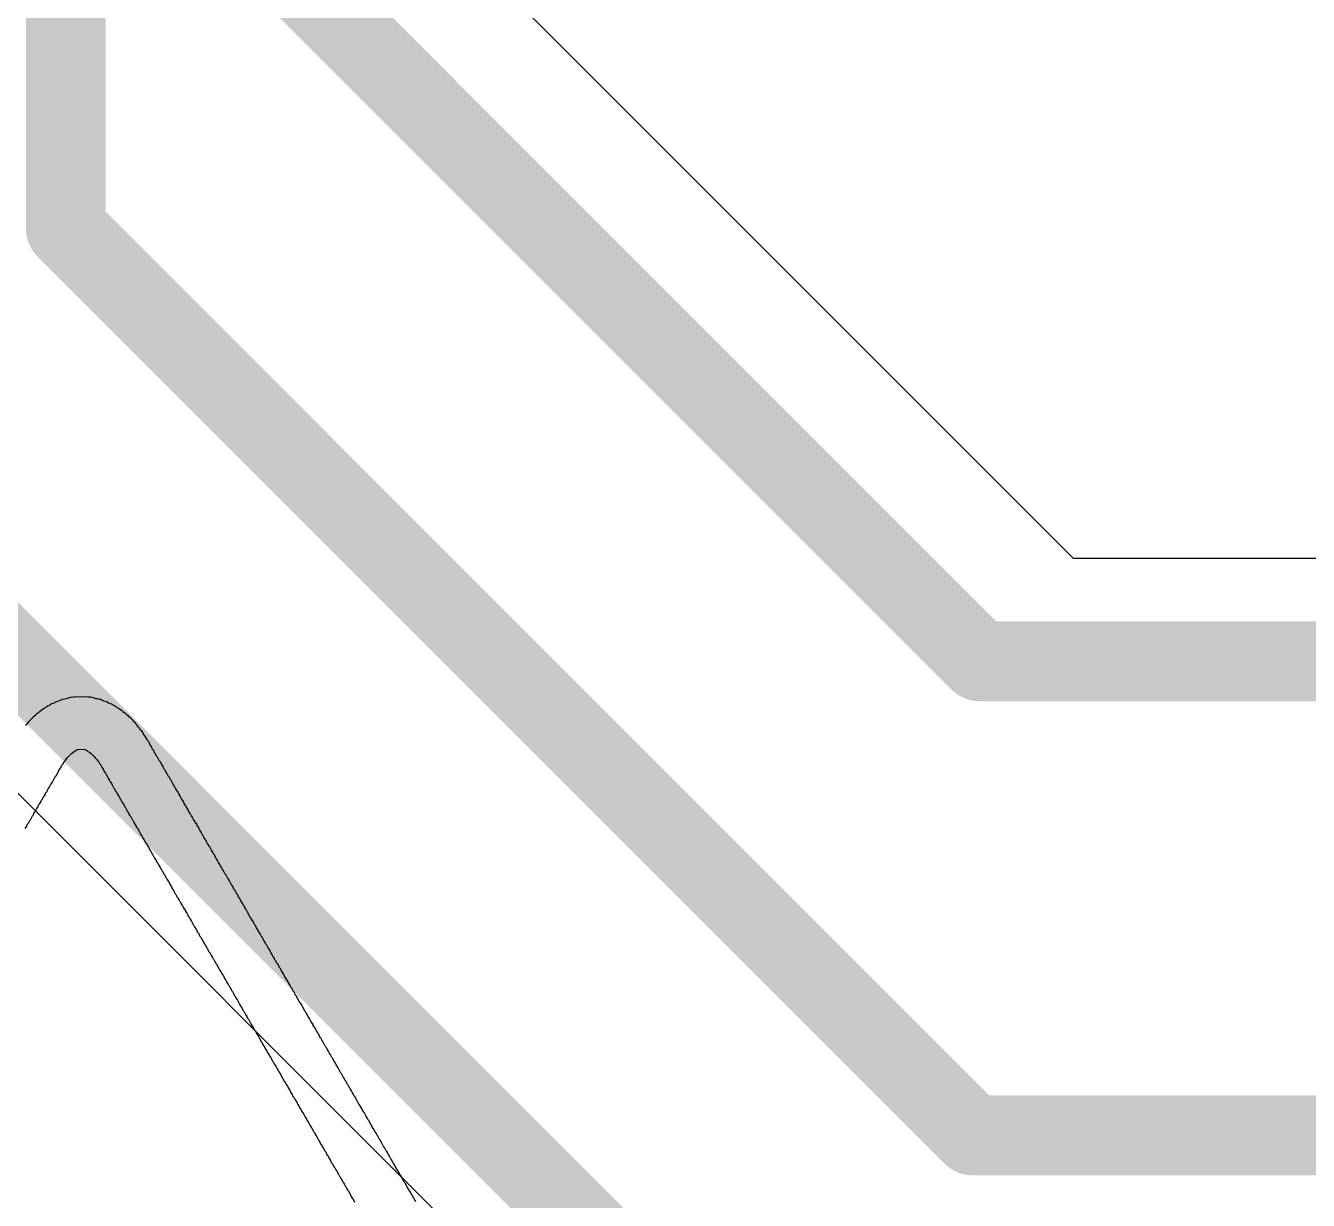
# Model space of a CAD drawing. Header units: inches. Extents: x 0 to 5379, y 0 to 5429.
# Drawn here: x 176.38 to 182.49, y 128.48 to 134.08 of the extents above; entities that cross this region are included whole.
import ezdxf

# ---------------------------------------------------------------- set-up
doc = ezdxf.new("R2010")
doc.units = ezdxf.units.IN
doc.layers.add('Bottom Overlay', color=54, linetype='Continuous')
doc.layers.add('PWR', color=156, linetype='Continuous')

msp = doc.modelspace()

# ---------------------------------------------------------------- linework, layer by layer
at = {"layer": 'Bottom Overlay'}
for p, q in [((176.4817, 130.8379), (176.4755, 130.8328)), ((176.4862, 130.839), (176.4817, 130.8379)), ((176.4918, 130.8413), (176.4862, 130.839)), ((176.4952, 130.8447), (176.4918, 130.8413)), ((176.5014, 130.8486), (176.4952, 130.8447)), ((176.5076, 130.8503), (176.5014, 130.8486)), ((176.5133, 130.8526), (176.5076, 130.8503)), ((176.5155, 130.8537), (176.5133, 130.8526)), ((176.5183, 130.8565), (176.5155, 130.8537)), ((176.524, 130.8588), (176.5183, 130.8565)), ((176.5302, 130.8605), (176.524, 130.8588)), ((176.538, 130.8627), (176.5302, 130.8605)), ((176.5482, 130.8672), (176.538, 130.8627)), ((176.5499, 130.8689), (176.5482, 130.8672)), ((176.5544, 130.87), (176.5499, 130.8689)), ((176.564, 130.8717), (176.5544, 130.87)), ((176.5719, 130.8728), (176.564, 130.8717)), ((176.5781, 130.8745), (176.5719, 130.8728)), ((176.5837, 130.8768), (176.5781, 130.8745)), ((176.5899, 130.8785), (176.5837, 130.8768)), ((176.5933, 130.8796), (176.5899, 130.8785)), ((176.6079, 130.8807), (176.5933, 130.8796)), ((176.6113, 130.8819), (176.6079, 130.8807)), ((176.6761, 130.8813), (176.6113, 130.8819)), ((176.6874, 130.8802), (176.6761, 130.8813)), ((176.6941, 130.879), (176.6874, 130.8802)), ((176.7031, 130.8768), (176.6941, 130.879)), ((176.7121, 130.8734), (176.7031, 130.8768)), ((176.7178, 130.8723), (176.7121, 130.8734)), ((176.7268, 130.8712), (176.7178, 130.8723)), ((176.7324, 130.87), (176.7268, 130.8712)), ((176.7369, 130.8689), (176.7324, 130.87)), ((176.746, 130.8633), (176.7369, 130.8689)), ((176.7505, 130.8621), (176.746, 130.8633)), ((176.7567, 130.8605), (176.7505, 130.8621)), ((176.7657, 130.8582), (176.7567, 130.8605)), ((176.7736, 130.8526), (176.7657, 130.8582)), ((176.7826, 130.8492), (176.7736, 130.8526)), ((176.7882, 130.8469), (176.7826, 130.8492)), ((176.7905, 130.8458), (176.7882, 130.8469)), ((176.7927, 130.8436), (176.7905, 130.8458)), ((176.8074, 130.8357), (176.7927, 130.8436)), ((176.4118, 130.7838), (176.3944, 130.7664)), ((176.4141, 130.785), (176.4118, 130.7838)), ((176.418, 130.7889), (176.4141, 130.785)), ((176.4192, 130.7912), (176.418, 130.7889)), ((176.4209, 130.7917), (176.4192, 130.7912)), ((176.4231, 130.794), (176.4209, 130.7917)), ((176.4254, 130.7951), (176.4231, 130.794)), ((176.4293, 130.799), (176.4254, 130.7951)), ((176.4355, 130.8041), (176.4293, 130.799)), ((176.4411, 130.8075), (176.4355, 130.8041)), ((176.4479, 130.8143), (176.4411, 130.8075)), ((176.4558, 130.8188), (176.4479, 130.8143)), ((176.4626, 130.8255), (176.4558, 130.8188)), ((176.4648, 130.8266), (176.4626, 130.8255)), ((176.4727, 130.83), (176.4648, 130.8266)), ((176.4755, 130.8328), (176.4727, 130.83)), ((176.8096, 130.8345), (176.8074, 130.8357)), ((176.813, 130.8312), (176.8096, 130.8345)), ((176.8231, 130.8255), (176.813, 130.8312)), ((176.8254, 130.8244), (176.8231, 130.8255)), ((176.8276, 130.8221), (176.8254, 130.8244)), ((176.8355, 130.8165), (176.8276, 130.8221)), ((176.8378, 130.8154), (176.8355, 130.8165)), ((176.8395, 130.8137), (176.8378, 130.8154)), ((176.8406, 130.8114), (176.8395, 130.8137)), ((176.8423, 130.8097), (176.8406, 130.8114)), ((176.8446, 130.8086), (176.8423, 130.8097)), ((176.8513, 130.8041), (176.8446, 130.8086)), ((176.8536, 130.803), (176.8513, 130.8041)), ((176.8575, 130.799), (176.8536, 130.803)), ((176.8637, 130.794), (176.8575, 130.799)), ((176.866, 130.7928), (176.8637, 130.794)), ((176.8677, 130.7912), (176.866, 130.7928)), ((176.8688, 130.7889), (176.8677, 130.7912)), ((176.8716, 130.7861), (176.8688, 130.7889)), ((176.8739, 130.785), (176.8716, 130.7861)), ((176.8913, 130.7675), (176.8739, 130.785)), ((176.382, 130.7517), (176.3769, 130.7455)), ((176.3831, 130.754), (176.382, 130.7517)), ((176.3932, 130.7641), (176.3831, 130.754)), ((176.3944, 130.7664), (176.3932, 130.7641)), ((176.8924, 130.7652), (176.8913, 130.7675)), ((176.9015, 130.7562), (176.8924, 130.7652)), ((176.9026, 130.754), (176.9015, 130.7562)), ((176.906, 130.7506), (176.9026, 130.754)), ((176.9139, 130.7404), (176.906, 130.7506)), ((176.915, 130.7382), (176.9139, 130.7404)), ((176.9172, 130.7359), (176.915, 130.7382)), ((176.9184, 130.7337), (176.9172, 130.7359)), ((176.9212, 130.7309), (176.9184, 130.7337)), ((176.9262, 130.7247), (176.9212, 130.7309)), ((176.9274, 130.7224), (176.9262, 130.7247)), ((176.933, 130.7168), (176.9274, 130.7224)), ((176.9375, 130.7089), (176.933, 130.7168)), ((176.9386, 130.7066), (176.9375, 130.7089)), ((176.942, 130.7033), (176.9386, 130.7066)), ((176.9488, 130.6909), (176.942, 130.7033)), ((176.9522, 130.6875), (176.9488, 130.6909)), ((176.9601, 130.6728), (176.9522, 130.6875)), ((176.9634, 130.6695), (176.9601, 130.6728)), ((176.9646, 130.6672), (176.9634, 130.6695)), ((176.9663, 130.6655), (176.9646, 130.6672)), ((176.9702, 130.6548), (176.9663, 130.6655)), ((176.9775, 130.6452), (176.9702, 130.6548)), ((176.5781, 130.5928), (176.5792, 130.5951)), ((176.5792, 130.5951), (176.5854, 130.6013)), ((176.5854, 130.6013), (176.5876, 130.6024)), ((176.5876, 130.6024), (176.5904, 130.6063)), ((176.5904, 130.6063), (176.5944, 130.6103)), ((176.5944, 130.6103), (176.5966, 130.6114)), ((176.5966, 130.6114), (176.6045, 130.6193)), ((176.6045, 130.6193), (176.6169, 130.6261)), ((176.6169, 130.6261), (176.6192, 130.6283)), ((176.6192, 130.6283), (176.6214, 130.6294)), ((176.6214, 130.6294), (176.6248, 130.6306)), ((176.6248, 130.6306), (176.6293, 130.6317)), ((176.6293, 130.6317), (176.6406, 130.6328)), ((176.6406, 130.6328), (176.6598, 130.6317)), ((176.6598, 130.6317), (176.6699, 130.6261)), ((176.6699, 130.6261), (176.6721, 130.6238)), ((176.6721, 130.6238), (176.6845, 130.6171)), ((176.6845, 130.6171), (176.6913, 130.6103)), ((176.6913, 130.6103), (176.6936, 130.6092)), ((176.6936, 130.6092), (176.6986, 130.6041)), ((176.6986, 130.6041), (176.6992, 130.6024)), ((176.6992, 130.6024), (176.7014, 130.6013)), ((176.7014, 130.6013), (176.7037, 130.599)), ((176.7037, 130.599), (176.7054, 130.5985)), ((176.7054, 130.5985), (176.7065, 130.5962)), ((176.7065, 130.5962), (176.7088, 130.594)), ((176.7088, 130.594), (176.7099, 130.5917)), ((176.9815, 130.6345), (176.9775, 130.6452)), ((176.986, 130.63), (176.9815, 130.6345)), ((176.9888, 130.6261), (176.986, 130.63)), ((176.9927, 130.6154), (176.9888, 130.6261)), ((176.9961, 130.612), (176.9927, 130.6154)), ((177.004, 130.5973), (176.9961, 130.612)), ((177.0063, 130.5951), (177.004, 130.5973)), ((177.0119, 130.5849), (177.0063, 130.5951)), ((176.5364, 130.5308), (176.5386, 130.5365)), ((176.5386, 130.5365), (176.5437, 130.5427)), ((176.5437, 130.5427), (176.5454, 130.5444)), ((176.5454, 130.5444), (176.5493, 130.5551)), ((176.5493, 130.5551), (176.5521, 130.5579)), ((176.5521, 130.5579), (176.5533, 130.5601)), ((176.5533, 130.5601), (176.5566, 130.5635)), ((176.5566, 130.5635), (176.5623, 130.5737)), ((176.5623, 130.5737), (176.5657, 130.577)), ((176.5657, 130.577), (176.5668, 130.5793)), ((176.5668, 130.5793), (176.5724, 130.5872)), ((176.5724, 130.5872), (176.5781, 130.5928)), ((176.7099, 130.5917), (176.7178, 130.5838)), ((176.7178, 130.5838), (176.7212, 130.5782)), ((176.7212, 130.5782), (176.7262, 130.572)), ((176.7262, 130.572), (176.7313, 130.5624)), ((176.7313, 130.5624), (176.7347, 130.559)), ((176.7347, 130.559), (176.7358, 130.5568)), ((176.7358, 130.5568), (176.7381, 130.5545)), ((176.7381, 130.5545), (176.7398, 130.5483)), ((176.7398, 130.5483), (176.7437, 130.5421)), ((176.7437, 130.5421), (176.7493, 130.5342)), ((176.7493, 130.5342), (176.7522, 130.5269)), ((177.0141, 130.5793), (177.0119, 130.5849)), ((177.0153, 130.577), (177.0141, 130.5793)), ((177.0187, 130.5737), (177.0153, 130.577)), ((177.0265, 130.559), (177.0187, 130.5737)), ((177.0277, 130.5568), (177.0265, 130.559)), ((177.0316, 130.5528), (177.0277, 130.5568)), ((177.0344, 130.5455), (177.0316, 130.5528)), ((177.0367, 130.5399), (177.0344, 130.5455)), ((177.0384, 130.5382), (177.0367, 130.5399)), ((177.0434, 130.532), (177.0384, 130.5382)), ((177.0446, 130.5297), (177.0434, 130.532)), ((176.5014, 130.4689), (176.5037, 130.4745)), ((176.5037, 130.4745), (176.5082, 130.4824)), ((176.5082, 130.4824), (176.5104, 130.4846)), ((176.5104, 130.4846), (176.5206, 130.5038)), ((176.5206, 130.5038), (176.5228, 130.5061)), ((176.5228, 130.5061), (176.5307, 130.5207)), ((176.5307, 130.5207), (176.533, 130.523)), ((176.533, 130.523), (176.5364, 130.5308)), ((176.7522, 130.5269), (176.7567, 130.5201)), ((176.7567, 130.5201), (176.7584, 130.5185)), ((176.7584, 130.5185), (176.7662, 130.5038)), ((176.7662, 130.5038), (176.7685, 130.5016)), ((176.7685, 130.5016), (176.773, 130.4914)), ((176.773, 130.4914), (176.7775, 130.4835)), ((176.7775, 130.4835), (176.7798, 130.4813)), ((176.7798, 130.4813), (176.7809, 130.479)), ((176.7809, 130.479), (176.7899, 130.4621)), ((177.0457, 130.5252), (177.0446, 130.5297)), ((177.0502, 130.5185), (177.0457, 130.5252)), ((177.057, 130.5061), (177.0502, 130.5185)), ((177.0581, 130.5038), (177.057, 130.5061)), ((177.0615, 130.5004), (177.0581, 130.5038)), ((177.0649, 130.4948), (177.0615, 130.5004)), ((177.0694, 130.4846), (177.0649, 130.4948)), ((177.0727, 130.4813), (177.0694, 130.4846)), ((177.0761, 130.4756), (177.0727, 130.4813)), ((177.0795, 130.4677), (177.0761, 130.4756)), ((176.4654, 130.4091), (176.4687, 130.4125)), ((176.4687, 130.4125), (176.4733, 130.4238)), ((176.4733, 130.4238), (176.4783, 130.43)), ((176.4783, 130.43), (176.48, 130.4317)), ((176.48, 130.4317), (176.4823, 130.4373)), ((176.4823, 130.4373), (176.4851, 130.4446)), ((176.4851, 130.4446), (176.4902, 130.4497)), ((176.4902, 130.4497), (176.4969, 130.4621)), ((176.4969, 130.4621), (176.5014, 130.4689)), ((176.7899, 130.4621), (176.7922, 130.4599)), ((176.7922, 130.4599), (176.7989, 130.4475)), ((176.7989, 130.4475), (176.8023, 130.4441)), ((176.8023, 130.4441), (176.8062, 130.4334)), ((176.8062, 130.4334), (176.8091, 130.4294)), ((176.8091, 130.4294), (176.8124, 130.4261)), ((176.8124, 130.4261), (176.8158, 130.4182)), ((176.8158, 130.4182), (176.8203, 130.4103)), ((176.8203, 130.4103), (176.8237, 130.4069)), ((177.0806, 130.4655), (177.0795, 130.4677)), ((177.0851, 130.461), (177.0806, 130.4655)), ((177.0863, 130.4587), (177.0851, 130.461)), ((177.0908, 130.4475), (177.0863, 130.4587)), ((177.0941, 130.4441), (177.0908, 130.4475)), ((177.0987, 130.4362), (177.0941, 130.4441)), ((177.1009, 130.4306), (177.0987, 130.4362)), ((177.1043, 130.4272), (177.1009, 130.4306)), ((177.1088, 130.4193), (177.1043, 130.4272)), ((177.1122, 130.4114), (177.1088, 130.4193)), ((177.1139, 130.4097), (177.1122, 130.4114)), ((177.1184, 130.403), (177.1139, 130.4097)), ((176.4293, 130.3472), (176.4338, 130.3551)), ((176.4338, 130.3551), (176.4372, 130.3584)), ((176.4372, 130.3584), (176.4411, 130.3691)), ((176.4411, 130.3691), (176.4462, 130.3742)), ((176.4462, 130.3742), (176.4496, 130.3821)), ((176.4496, 130.3821), (176.4541, 130.39)), ((176.4541, 130.39), (176.4575, 130.3934)), ((176.4575, 130.3934), (176.4597, 130.399)), ((176.4597, 130.399), (176.4654, 130.4091)), ((176.8237, 130.4069), (176.8271, 130.399)), ((176.8271, 130.399), (176.8293, 130.3934)), ((176.8293, 130.3934), (176.8316, 130.3911)), ((176.8316, 130.3911), (176.8327, 130.3889)), ((176.8327, 130.3889), (176.835, 130.3866)), ((176.835, 130.3866), (176.8384, 130.3787)), ((176.8384, 130.3787), (176.8395, 130.3765)), ((176.8395, 130.3765), (176.8446, 130.3703)), ((176.8446, 130.3703), (176.8462, 130.3686)), ((176.8462, 130.3686), (176.8479, 130.3624)), ((176.8479, 130.3624), (176.8519, 130.3562)), ((176.8519, 130.3562), (176.8541, 130.3539)), ((176.8541, 130.3539), (176.8553, 130.3517)), ((176.8553, 130.3517), (176.8598, 130.3415)), ((177.1212, 130.3956), (177.1184, 130.403)), ((177.1268, 130.3877), (177.1212, 130.3956)), ((177.1313, 130.3799), (177.1268, 130.3877)), ((177.1342, 130.3737), (177.1313, 130.3799)), ((177.1415, 130.3629), (177.1342, 130.3737)), ((177.1426, 130.3584), (177.1415, 130.3629)), ((177.1471, 130.3517), (177.1426, 130.3584)), ((177.1527, 130.3438), (177.1471, 130.3517)), ((176.3916, 130.2801), (176.3994, 130.2959)), ((176.3994, 130.2959), (176.4011, 130.2976)), ((176.4011, 130.2976), (176.4023, 130.2998)), ((176.4023, 130.2998), (176.4045, 130.3021)), ((176.4045, 130.3021), (176.4073, 130.3094)), ((176.4073, 130.3094), (176.4113, 130.3156)), ((176.4113, 130.3156), (176.4135, 130.3179)), ((176.4135, 130.3179), (176.4147, 130.3201)), ((176.4147, 130.3201), (176.4169, 130.3258)), ((176.4169, 130.3258), (176.4214, 130.3336)), ((176.4214, 130.3336), (176.4248, 130.337)), ((176.4248, 130.337), (176.4259, 130.3393)), ((176.4259, 130.3393), (176.4293, 130.3472)), ((176.8598, 130.3415), (176.8609, 130.3393)), ((176.8609, 130.3393), (176.866, 130.3331)), ((176.866, 130.3331), (176.8688, 130.328)), ((176.8688, 130.328), (176.871, 130.3224)), ((176.871, 130.3224), (176.8722, 130.3201)), ((176.8722, 130.3201), (176.8772, 130.3139)), ((176.8772, 130.3139), (176.884, 130.3004)), ((176.884, 130.3004), (176.8857, 130.2987)), ((176.8857, 130.2987), (176.8868, 130.2965)), ((176.8868, 130.2965), (176.8891, 130.2942)), ((176.8891, 130.2942), (176.8913, 130.2886)), ((176.8913, 130.2886), (176.8958, 130.2807)), ((177.1539, 130.3393), (177.1527, 130.3438)), ((177.1595, 130.3314), (177.1539, 130.3393)), ((177.1629, 130.3258), (177.1595, 130.3314)), ((177.1651, 130.3201), (177.1629, 130.3258)), ((177.1663, 130.3179), (177.1651, 130.3201)), ((177.1685, 130.3156), (177.1663, 130.3179)), ((177.1742, 130.3055), (177.1685, 130.3156)), ((177.1764, 130.2998), (177.1742, 130.3055)), ((177.1798, 130.2965), (177.1764, 130.2998)), ((177.1854, 130.2863), (177.1798, 130.2965)), ((176.3752, 130.2548), (176.3831, 130.266)), ((176.3831, 130.266), (176.3859, 130.2734)), ((176.3859, 130.2734), (176.3916, 130.2801)), ((176.8958, 130.2807), (176.8981, 130.2784)), ((176.8981, 130.2784), (176.8992, 130.2762)), ((176.8992, 130.2762), (176.9082, 130.2593)), ((176.9082, 130.2593), (176.9105, 130.257)), ((176.9105, 130.257), (176.9184, 130.2424)), ((176.9184, 130.2424), (176.9274, 130.2255)), ((177.1877, 130.2807), (177.1854, 130.2863)), ((177.1933, 130.2751), (177.1877, 130.2807)), ((177.1978, 130.2638), (177.1933, 130.2751)), ((177.2012, 130.2604), (177.1978, 130.2638)), ((177.2068, 130.2503), (177.2012, 130.2604)), ((177.2091, 130.2446), (177.2068, 130.2503)), ((177.2102, 130.2424), (177.2091, 130.2446)), ((177.2125, 130.2401), (177.2102, 130.2424)), ((177.2181, 130.23), (177.2125, 130.2401)), ((177.2209, 130.2238), (177.2181, 130.23)), ((176.9274, 130.2255), (176.9308, 130.2221)), ((176.9308, 130.2221), (176.9319, 130.2198)), ((176.9319, 130.2198), (176.9364, 130.2097)), ((176.9364, 130.2097), (176.9375, 130.2074)), ((176.9375, 130.2074), (176.9426, 130.2012)), ((176.9426, 130.2012), (176.9454, 130.195)), ((176.9454, 130.195), (176.9499, 130.1872)), ((176.9499, 130.1872), (176.9544, 130.1827)), ((176.9544, 130.1827), (176.9584, 130.1719)), ((176.9584, 130.1719), (176.9612, 130.168)), ((176.9612, 130.168), (176.9657, 130.1635)), ((177.226, 130.2176), (177.2209, 130.2238)), ((177.2277, 130.2136), (177.226, 130.2176)), ((177.2305, 130.2063), (177.2277, 130.2136)), ((177.2333, 130.2035), (177.2305, 130.2063)), ((177.2384, 130.1973), (177.2333, 130.2035)), ((177.2395, 130.1928), (177.2384, 130.1973)), ((177.2418, 130.1872), (177.2395, 130.1928)), ((177.2451, 130.1838), (177.2418, 130.1872)), ((177.2491, 130.1776), (177.2451, 130.1838)), ((177.2519, 130.1703), (177.2491, 130.1776)), ((177.2553, 130.1669), (177.2519, 130.1703)), ((177.2632, 130.1522), (177.2553, 130.1669)), ((176.9657, 130.1635), (176.9668, 130.159)), ((176.9668, 130.159), (176.9725, 130.1488)), ((176.9725, 130.1488), (176.9758, 130.1455)), ((176.9758, 130.1455), (176.9781, 130.1398)), ((176.9781, 130.1398), (176.9809, 130.1325)), ((176.9809, 130.1325), (176.9848, 130.1286)), ((176.9848, 130.1286), (176.986, 130.1263)), ((176.986, 130.1263), (176.9927, 130.1139)), ((176.9927, 130.1139), (176.9984, 130.106)), ((176.9984, 130.106), (176.9995, 130.1015)), ((177.2688, 130.1443), (177.2632, 130.1522)), ((177.2699, 130.1421), (177.2688, 130.1443)), ((177.2733, 130.1342), (177.2699, 130.1421)), ((177.2744, 130.1319), (177.2733, 130.1342)), ((177.2778, 130.1286), (177.2744, 130.1319)), ((177.2835, 130.1184), (177.2778, 130.1286)), ((177.2846, 130.1139), (177.2835, 130.1184)), ((177.288, 130.1105), (177.2846, 130.1139)), ((177.2936, 130.1004), (177.288, 130.1105)), ((176.9995, 130.1015), (177.004, 130.0936)), ((177.004, 130.0936), (177.0074, 130.0903)), ((177.0074, 130.0903), (177.0108, 130.0824)), ((177.0108, 130.0824), (177.0141, 130.0767)), ((177.0141, 130.0767), (177.0198, 130.0688)), ((177.0198, 130.0688), (177.022, 130.0632)), ((177.022, 130.0632), (177.0254, 130.0576)), ((177.0254, 130.0576), (177.0277, 130.0553)), ((177.0277, 130.0553), (177.0288, 130.0531)), ((177.0288, 130.0531), (177.0367, 130.0384)), ((177.2959, 130.0948), (177.2936, 130.1004)), ((177.2987, 130.0919), (177.2959, 130.0948)), ((177.3043, 130.0829), (177.2987, 130.0919)), ((177.3066, 130.0773), (177.3043, 130.0829)), ((177.3139, 130.0666), (177.3066, 130.0773)), ((177.315, 130.0621), (177.3139, 130.0666)), ((177.3212, 130.0536), (177.315, 130.0621)), ((177.3291, 130.0379), (177.3212, 130.0536)), ((177.0367, 130.0384), (177.0389, 130.0362)), ((177.0389, 130.0362), (177.0401, 130.0339)), ((177.0401, 130.0339), (177.0479, 130.0193)), ((177.0479, 130.0193), (177.0513, 130.0159)), ((177.0513, 130.0159), (177.0558, 130.0046)), ((177.0558, 130.0046), (177.0609, 129.9984)), ((177.0609, 129.9984), (177.0677, 129.9849)), ((177.0677, 129.9849), (177.0739, 129.9764)), ((177.3342, 130.0317), (177.3291, 130.0379)), ((177.3353, 130.0294), (177.3342, 130.0317)), ((177.3398, 130.0193), (177.3353, 130.0294)), ((177.3432, 130.0159), (177.3398, 130.0193)), ((177.3477, 130.008), (177.3432, 130.0159)), ((177.3511, 130.0001), (177.3477, 130.008)), ((177.3522, 129.9978), (177.3511, 130.0001)), ((177.3545, 129.9956), (177.3522, 129.9978)), ((177.3578, 129.99), (177.3545, 129.9956)), ((177.3601, 129.9843), (177.3578, 129.99)), ((177.3635, 129.9809), (177.3601, 129.9843)), ((177.0739, 129.9764), (177.075, 129.9719)), ((177.075, 129.9719), (177.0795, 129.964)), ((177.0795, 129.964), (177.084, 129.9595)), ((177.084, 129.9595), (177.088, 129.9488)), ((177.088, 129.9488), (177.0908, 129.9449)), ((177.0908, 129.9449), (177.093, 129.9426)), ((177.093, 129.9426), (177.0942, 129.9404)), ((177.0942, 129.9404), (177.1009, 129.928)), ((177.1009, 129.928), (177.1043, 129.9246)), ((177.1043, 129.9246), (177.1065, 129.919)), ((177.3691, 129.9708), (177.3635, 129.9809)), ((177.3725, 129.9629), (177.3691, 129.9708)), ((177.3759, 129.9595), (177.3725, 129.9629)), ((177.3826, 129.9471), (177.3759, 129.9595)), ((177.3837, 129.9449), (177.3826, 129.9471)), ((177.386, 129.9426), (177.3837, 129.9449)), ((177.3871, 129.9404), (177.386, 129.9426)), ((177.3888, 129.9387), (177.3871, 129.9404)), ((177.3928, 129.928), (177.3888, 129.9387)), ((177.395, 129.9257), (177.3928, 129.928)), ((177.3961, 129.9235), (177.395, 129.9257)), ((177.399, 129.9207), (177.3961, 129.9235)), ((177.4029, 129.91), (177.399, 129.9207)), ((177.1065, 129.919), (177.1094, 129.9116)), ((177.1094, 129.9116), (177.1133, 129.9077)), ((177.1133, 129.9077), (177.1144, 129.9054)), ((177.1144, 129.9054), (177.1235, 129.8885)), ((177.1235, 129.8885), (177.1268, 129.8852)), ((177.1268, 129.8852), (177.1302, 129.8773)), ((177.1302, 129.8773), (177.1336, 129.8716)), ((177.1336, 129.8716), (177.1392, 129.8638)), ((177.1392, 129.8638), (177.1403, 129.8592)), ((177.1403, 129.8592), (177.146, 129.8514)), ((177.4074, 129.9054), (177.4029, 129.91)), ((177.413, 129.8953), (177.4074, 129.9054)), ((177.4159, 129.8891), (177.413, 129.8953)), ((177.4209, 129.8829), (177.4159, 129.8891)), ((177.4221, 129.8807), (177.4209, 129.8829)), ((177.4266, 129.8705), (177.4221, 129.8807)), ((177.4288, 129.8683), (177.4266, 129.8705)), ((177.4356, 129.8559), (177.4288, 129.8683)), ((177.146, 129.8514), (177.1482, 129.8491)), ((177.1482, 129.8491), (177.1505, 129.8435)), ((177.1505, 129.8435), (177.1533, 129.8361)), ((177.1533, 129.8361), (177.1561, 129.8333)), ((177.1561, 129.8333), (177.1573, 129.8311)), ((177.1573, 129.8311), (177.1595, 129.8288)), ((177.1595, 129.8288), (177.1618, 129.8232)), ((177.1618, 129.8232), (177.1663, 129.8153)), ((177.1663, 129.8153), (177.1685, 129.813)), ((177.1685, 129.813), (177.1696, 129.8108)), ((177.1696, 129.8108), (177.1742, 129.8006)), ((177.1742, 129.8006), (177.1753, 129.7984)), ((177.1753, 129.7984), (177.1787, 129.795)), ((177.4423, 129.8457), (177.4356, 129.8559)), ((177.444, 129.8418), (177.4423, 129.8457)), ((177.4469, 129.8345), (177.444, 129.8418)), ((177.4502, 129.8311), (177.4469, 129.8345)), ((177.457, 129.8187), (177.4502, 129.8311)), ((177.4581, 129.8164), (177.457, 129.8187)), ((177.4604, 129.8142), (177.4581, 129.8164)), ((177.4694, 129.7973), (177.4604, 129.8142)), ((177.1787, 129.795), (177.1798, 129.7928)), ((177.1798, 129.7928), (177.182, 129.7905)), ((177.182, 129.7905), (177.1849, 129.7832)), ((177.1849, 129.7832), (177.1888, 129.777)), ((177.1888, 129.777), (177.1922, 129.7736)), ((177.1922, 129.7736), (177.1961, 129.7629)), ((177.1961, 129.7629), (177.1989, 129.759)), ((177.1989, 129.759), (177.2035, 129.7544)), ((177.2035, 129.7544), (177.2074, 129.7437)), ((177.2074, 129.7437), (177.2102, 129.7398)), ((177.2102, 129.7398), (177.2136, 129.7364)), ((177.4705, 129.795), (177.4694, 129.7973)), ((177.4728, 129.7928), (177.4705, 129.795)), ((177.4773, 129.7849), (177.4728, 129.7928)), ((177.4807, 129.777), (177.4773, 129.7849)), ((177.4829, 129.7747), (177.4807, 129.777)), ((177.4885, 129.7646), (177.4829, 129.7747)), ((177.4908, 129.759), (177.4885, 129.7646)), ((177.4942, 129.7556), (177.4908, 129.759)), ((177.4987, 129.7477), (177.4942, 129.7556)), ((177.5009, 129.7421), (177.4987, 129.7477)), ((177.5021, 129.7398), (177.5009, 129.7421)), ((177.5071, 129.7347), (177.5021, 129.7398)), ((177.2136, 129.7364), (177.2181, 129.7252)), ((177.2181, 129.7252), (177.2232, 129.719)), ((177.2232, 129.719), (177.226, 129.7139)), ((177.226, 129.7139), (177.2282, 129.7082)), ((177.2282, 129.7082), (177.2294, 129.706)), ((177.2294, 129.706), (177.2316, 129.7037)), ((177.2316, 129.7037), (177.2328, 129.7015)), ((177.2328, 129.7015), (177.235, 129.6992)), ((177.235, 129.6992), (177.2373, 129.6936)), ((177.2373, 129.6936), (177.2418, 129.6857)), ((177.2418, 129.6857), (177.244, 129.6835)), ((177.244, 129.6835), (177.2451, 129.6812)), ((177.2451, 129.6812), (177.2485, 129.6733)), ((177.5111, 129.724), (177.5071, 129.7347)), ((177.5156, 129.7195), (177.5111, 129.724)), ((177.5201, 129.7116), (177.5156, 129.7195)), ((177.5235, 129.7037), (177.5201, 129.7116)), ((177.5246, 129.7015), (177.5235, 129.7037)), ((177.5269, 129.6992), (177.5246, 129.7015)), ((177.5336, 129.6868), (177.5269, 129.6992)), ((177.5347, 129.6846), (177.5336, 129.6868)), ((177.537, 129.6823), (177.5347, 129.6846)), ((177.5415, 129.6744), (177.537, 129.6823)), ((177.2485, 129.6733), (177.2519, 129.6677)), ((177.2519, 129.6677), (177.2542, 129.6654)), ((177.2542, 129.6654), (177.2553, 129.6632)), ((177.2553, 129.6632), (177.2632, 129.6485)), ((177.2632, 129.6485), (177.2688, 129.6406)), ((177.2688, 129.6406), (177.2716, 129.6333)), ((177.2716, 129.6333), (177.2733, 129.6316)), ((177.2733, 129.6316), (177.2744, 129.6294)), ((177.2744, 129.6294), (177.2767, 129.6271)), ((177.2767, 129.6271), (177.2778, 129.6249)), ((177.2778, 129.6249), (177.2857, 129.6102)), ((177.5449, 129.6666), (177.5415, 129.6744)), ((177.5471, 129.6643), (177.5449, 129.6666)), ((177.5528, 129.6542), (177.5471, 129.6643)), ((177.555, 129.6485), (177.5528, 129.6542)), ((177.5584, 129.6451), (177.555, 129.6485)), ((177.564, 129.635), (177.5584, 129.6451)), ((177.5663, 129.6294), (177.564, 129.635)), ((177.5697, 129.626), (177.5663, 129.6294)), ((177.5776, 129.6113), (177.5697, 129.626)), ((177.2857, 129.6102), (177.288, 129.608)), ((177.288, 129.608), (177.297, 129.5911)), ((177.297, 129.5911), (177.2992, 129.5888)), ((177.2992, 129.5888), (177.3037, 129.5787)), ((177.3037, 129.5787), (177.3049, 129.5764)), ((177.3049, 129.5764), (177.3099, 129.5702)), ((177.3099, 129.5702), (177.3128, 129.564)), ((177.3128, 129.564), (177.3173, 129.5561)), ((177.3173, 129.5561), (177.3206, 129.5527)), ((177.5798, 129.6091), (177.5776, 129.6113)), ((177.5855, 129.5989), (177.5798, 129.6091)), ((177.5877, 129.5933), (177.5855, 129.5989)), ((177.5888, 129.5911), (177.5877, 129.5933)), ((177.5922, 129.5877), (177.5888, 129.5911)), ((177.5967, 129.5798), (177.5922, 129.5877)), ((177.6001, 129.5719), (177.5967, 129.5798)), ((177.6024, 129.5696), (177.6001, 129.5719)), ((177.6069, 129.5618), (177.6024, 129.5696)), ((177.6102, 129.5539), (177.6069, 129.5618)), ((177.6125, 129.5516), (177.6102, 129.5539)), ((177.3206, 129.5527), (177.324, 129.5449)), ((177.324, 129.5449), (177.3252, 129.5403)), ((177.3252, 129.5403), (177.3302, 129.5341)), ((177.3302, 129.5341), (177.3319, 129.5325)), ((177.3319, 129.5325), (177.333, 129.5302)), ((177.333, 129.5302), (177.3353, 129.5246)), ((177.3353, 129.5246), (177.3398, 129.5167)), ((177.3398, 129.5167), (177.3421, 129.5144)), ((177.3421, 129.5144), (177.3432, 129.5122)), ((177.3432, 129.5122), (177.3499, 129.4998)), ((177.3499, 129.4998), (177.3522, 129.4975)), ((177.3522, 129.4975), (177.3533, 129.4953)), ((177.3533, 129.4953), (177.3612, 129.4806)), ((177.6181, 129.5415), (177.6125, 129.5516)), ((177.6271, 129.528), (177.6181, 129.5415)), ((177.6305, 129.5189), (177.6271, 129.528)), ((177.6328, 129.5167), (177.6305, 129.5189)), ((177.6384, 129.5088), (177.6328, 129.5167)), ((177.6395, 129.5043), (177.6384, 129.5088)), ((177.6418, 129.4987), (177.6395, 129.5043)), ((177.648, 129.4925), (177.6418, 129.4987)), ((177.6519, 129.4818), (177.648, 129.4925)), ((177.3612, 129.4806), (177.3635, 129.4784)), ((177.3635, 129.4784), (177.368, 129.4682)), ((177.368, 129.4682), (177.3725, 129.4603)), ((177.3725, 129.4603), (177.3747, 129.4581)), ((177.3747, 129.4581), (177.3826, 129.4434)), ((177.3826, 129.4434), (177.3871, 129.4367)), ((177.3871, 129.4367), (177.3939, 129.4243)), ((177.6564, 129.4772), (177.6519, 129.4818)), ((177.6576, 129.475), (177.6564, 129.4772)), ((177.6593, 129.4733), (177.6576, 129.475)), ((177.6632, 129.4626), (177.6593, 129.4733)), ((177.6649, 129.4609), (177.6632, 129.4626)), ((177.67, 129.4547), (177.6649, 129.4609)), ((177.6722, 129.4491), (177.67, 129.4547)), ((177.6756, 129.4412), (177.6722, 129.4491)), ((177.6779, 129.4389), (177.6756, 129.4412)), ((177.6857, 129.4243), (177.6779, 129.4389)), ((177.3939, 129.4243), (177.3961, 129.422)), ((177.3961, 129.422), (177.3973, 129.4198)), ((177.3973, 129.4198), (177.3995, 129.4141)), ((177.3995, 129.4141), (177.404, 129.4063)), ((177.404, 129.4063), (177.4063, 129.404)), ((177.4063, 129.404), (177.4074, 129.4017)), ((177.4074, 129.4017), (177.4153, 129.3871)), ((177.4153, 129.3871), (177.4187, 129.3837)), ((177.4187, 129.3837), (177.4209, 129.3781)), ((177.4209, 129.3781), (177.4266, 129.3679)), ((177.6891, 129.4209), (177.6857, 129.4243)), ((177.6925, 129.4153), (177.6891, 129.4209)), ((177.6959, 129.4074), (177.6925, 129.4153)), ((177.697, 129.4051), (177.6959, 129.4074)), ((177.6993, 129.4029), (177.697, 129.4051)), ((177.7049, 129.3927), (177.6993, 129.4029)), ((177.7072, 129.3871), (177.7049, 129.3927)), ((177.7094, 129.3848), (177.7072, 129.3871)), ((177.7105, 129.3826), (177.7094, 129.3848)), ((177.7134, 129.3798), (177.7105, 129.3826)), ((177.7162, 129.3724), (177.7134, 129.3798)), ((177.7207, 129.3657), (177.7162, 129.3724)), ((177.4266, 129.3679), (177.43, 129.3646)), ((177.43, 129.3646), (177.4311, 129.3601)), ((177.4311, 129.3601), (177.4367, 129.3499)), ((177.4367, 129.3499), (177.439, 129.3477)), ((177.439, 129.3477), (177.4401, 129.3454)), ((177.4401, 129.3454), (177.448, 129.3308)), ((177.448, 129.3308), (177.4502, 129.3285)), ((177.4502, 129.3285), (177.4536, 129.3206)), ((177.4536, 129.3206), (177.4581, 129.3127)), ((177.4581, 129.3127), (177.4604, 129.3105)), ((177.4604, 129.3105), (177.4615, 129.3082)), ((177.7252, 129.3578), (177.7207, 129.3657)), ((177.7308, 129.3488), (177.7252, 129.3578)), ((177.7376, 129.3364), (177.7308, 129.3488)), ((177.7404, 129.3313), (177.7376, 129.3364)), ((177.7477, 129.3206), (177.7404, 129.3313)), ((177.7488, 129.3161), (177.7477, 129.3206)), ((177.7545, 129.3082), (177.7488, 129.3161)), ((177.4615, 129.3082), (177.4694, 129.2936)), ((177.4694, 129.2936), (177.4728, 129.2902)), ((177.4728, 129.2902), (177.4761, 129.2823)), ((177.4761, 129.2823), (177.4807, 129.2744)), ((177.4807, 129.2744), (177.484, 129.271)), ((177.484, 129.271), (177.4874, 129.2631)), ((177.4874, 129.2631), (177.4908, 129.2575)), ((177.4908, 129.2575), (177.4942, 129.2541)), ((177.4942, 129.2541), (177.4964, 129.2485)), ((177.4964, 129.2485), (177.4993, 129.2412)), ((177.7579, 129.3026), (177.7545, 129.3082)), ((177.7624, 129.2924), (177.7579, 129.3026)), ((177.7646, 129.2902), (177.7624, 129.2924)), ((177.7725, 129.2755), (177.7646, 129.2902)), ((177.7748, 129.2733), (177.7725, 129.2755)), ((177.7793, 129.2654), (177.7748, 129.2733)), ((177.7827, 129.2575), (177.7793, 129.2654)), ((177.786, 129.2541), (177.7827, 129.2575)), ((177.7917, 129.244), (177.786, 129.2541)), ((177.4993, 129.2412), (177.5032, 129.2372)), ((177.5032, 129.2372), (177.5043, 129.235)), ((177.5043, 129.235), (177.5122, 129.2203)), ((177.5122, 129.2203), (177.5145, 129.2181)), ((177.5145, 129.2181), (177.5156, 129.2158)), ((177.5156, 129.2158), (177.5235, 129.2012)), ((177.5235, 129.2012), (177.528, 129.1944)), ((177.528, 129.1944), (177.5347, 129.182)), ((177.7928, 129.2395), (177.7917, 129.244)), ((177.7962, 129.2361), (177.7928, 129.2395)), ((177.8041, 129.2214), (177.7962, 129.2361)), ((177.8052, 129.2192), (177.8041, 129.2214)), ((177.8074, 129.2169), (177.8052, 129.2192)), ((177.8086, 129.2147), (177.8074, 129.2169)), ((177.8103, 129.213), (177.8086, 129.2147)), ((177.8131, 129.2057), (177.8103, 129.213)), ((177.821, 129.1944), (177.8131, 129.2057)), ((177.8221, 129.1922), (177.821, 129.1944)), ((177.8243, 129.1865), (177.8221, 129.1922)), ((177.5347, 129.182), (177.5393, 129.1752)), ((177.5393, 129.1752), (177.5404, 129.1707)), ((177.5404, 129.1707), (177.546, 129.1629)), ((177.546, 129.1629), (177.5483, 129.1606)), ((177.5483, 129.1606), (177.5505, 129.155)), ((177.5505, 129.155), (177.5562, 129.1448)), ((177.5562, 129.1448), (177.5595, 129.1414)), ((177.5595, 129.1414), (177.5624, 129.1341)), ((177.5624, 129.1341), (177.564, 129.1302)), ((177.564, 129.1302), (177.5719, 129.1189)), ((177.8289, 129.1798), (177.8243, 129.1865)), ((177.8328, 129.1736), (177.8289, 129.1798)), ((177.8356, 129.1662), (177.8328, 129.1736)), ((177.8379, 129.164), (177.8356, 129.1662)), ((177.839, 129.1617), (177.8379, 129.164)), ((177.8424, 129.1583), (177.839, 129.1617)), ((177.8435, 129.1561), (177.8424, 129.1583)), ((177.848, 129.1448), (177.8435, 129.1561)), ((177.8514, 129.1414), (177.848, 129.1448)), ((177.8559, 129.1336), (177.8514, 129.1414)), ((177.8582, 129.1279), (177.8559, 129.1336)), ((177.8615, 129.1245), (177.8582, 129.1279)), ((177.5719, 129.1189), (177.5776, 129.1088)), ((177.5776, 129.1088), (177.5821, 129.102)), ((177.5821, 129.102), (177.5849, 129.0947)), ((177.5849, 129.0947), (177.5888, 129.0885)), ((177.5888, 129.0885), (177.5933, 129.084)), ((177.5933, 129.084), (177.5973, 129.0733)), ((177.5973, 129.0733), (177.6001, 129.0705)), ((177.6001, 129.0705), (177.6012, 129.0682)), ((177.6012, 129.0682), (177.6102, 129.0513)), ((177.866, 129.1167), (177.8615, 129.1245)), ((177.8694, 129.1088), (177.866, 129.1167)), ((177.8705, 129.1065), (177.8694, 129.1088)), ((177.8728, 129.1043), (177.8705, 129.1065)), ((177.8807, 129.0896), (177.8728, 129.1043)), ((177.8858, 129.0845), (177.8807, 129.0896)), ((177.8886, 129.0772), (177.8858, 129.0845)), ((177.8908, 129.0716), (177.8886, 129.0772)), ((177.8936, 129.0688), (177.8908, 129.0716)), ((177.8993, 129.0597), (177.8936, 129.0688)), ((177.6102, 129.0513), (177.6136, 129.0479)), ((177.6136, 129.0479), (177.6159, 129.0423)), ((177.6159, 129.0423), (177.6204, 129.0344)), ((177.6204, 129.0344), (177.626, 129.0265)), ((177.626, 129.0265), (177.6271, 129.022)), ((177.6271, 129.022), (177.6328, 129.0141)), ((177.6328, 129.0141), (177.6373, 129.0073)), ((177.6373, 129.0073), (177.6407, 128.9983)), ((177.901, 129.0535), (177.8993, 129.0597)), ((177.9044, 129.0502), (177.901, 129.0535)), ((177.9055, 129.0479), (177.9044, 129.0502)), ((177.9077, 129.0457), (177.9055, 129.0479)), ((177.9094, 129.0417), (177.9077, 129.0457)), ((177.9122, 129.0344), (177.9094, 129.0417)), ((177.9156, 129.031), (177.9122, 129.0344)), ((177.9235, 129.0164), (177.9156, 129.031)), ((177.9246, 129.0141), (177.9235, 129.0164)), ((177.9269, 129.0119), (177.9246, 129.0141)), ((177.9314, 129.004), (177.9269, 129.0119)), ((177.9342, 128.9978), (177.9314, 129.004)), ((177.6407, 128.9983), (177.6486, 128.9871)), ((177.6486, 128.9871), (177.6502, 128.9809)), ((177.6502, 128.9809), (177.6531, 128.9781)), ((177.6531, 128.9781), (177.6536, 128.9764)), ((177.6536, 128.9764), (177.6559, 128.9752)), ((177.6559, 128.9752), (177.6626, 128.9617)), ((177.6626, 128.9617), (177.6688, 128.9533)), ((177.6688, 128.9533), (177.6717, 128.9459)), ((177.6717, 128.9459), (177.6756, 128.9397)), ((177.9398, 128.991), (177.9342, 128.9978)), ((177.9438, 128.9803), (177.9398, 128.991)), ((177.9455, 128.9786), (177.9438, 128.9803)), ((177.9506, 128.9724), (177.9455, 128.9786)), ((177.9528, 128.9668), (177.9506, 128.9724)), ((177.9562, 128.9589), (177.9528, 128.9668)), ((177.9584, 128.9566), (177.9562, 128.9589)), ((177.9652, 128.9442), (177.9584, 128.9566)), ((177.9697, 128.9375), (177.9652, 128.9442)), ((177.6756, 128.9397), (177.6801, 128.933)), ((177.6801, 128.933), (177.6829, 128.9257)), ((177.6829, 128.9257), (177.6846, 128.924)), ((177.6846, 128.924), (177.6857, 128.9217)), ((177.6857, 128.9217), (177.6891, 128.9183)), ((177.6891, 128.9183), (177.6919, 128.911)), ((177.6919, 128.911), (177.6976, 128.902)), ((177.6976, 128.902), (177.7004, 128.8992)), ((177.7004, 128.8992), (177.7032, 128.8918)), ((177.7032, 128.8918), (177.7088, 128.8828)), ((177.7088, 128.8828), (177.7105, 128.8811)), ((177.7105, 128.8811), (177.7128, 128.8755)), ((177.9765, 128.9251), (177.9697, 128.9375)), ((177.9776, 128.9228), (177.9765, 128.9251)), ((177.9799, 128.9206), (177.9776, 128.9228)), ((177.9889, 128.9037), (177.9799, 128.9206)), ((177.9911, 128.9014), (177.9889, 128.9037)), ((177.9968, 128.8913), (177.9911, 128.9014)), ((177.9996, 128.8851), (177.9968, 128.8913)), ((178.0046, 128.8789), (177.9996, 128.8851)), ((177.7128, 128.8755), (177.7184, 128.8654)), ((177.7184, 128.8654), (177.7241, 128.8575)), ((177.7241, 128.8575), (177.7308, 128.8451)), ((177.7308, 128.8451), (177.7331, 128.8428)), ((177.7331, 128.8428), (177.7359, 128.8355)), ((177.7359, 128.8355), (177.7404, 128.8287)), ((177.7404, 128.8287), (177.7432, 128.8259)), ((177.7432, 128.8259), (177.7466, 128.818)), ((178.0058, 128.8766), (178.0046, 128.8789)), ((178.0092, 128.8687), (178.0058, 128.8766)), ((178.0103, 128.8665), (178.0092, 128.8687)), ((178.0153, 128.8614), (178.0103, 128.8665)), ((178.0182, 128.8541), (178.0153, 128.8614)), ((178.0215, 128.8462), (178.0182, 128.8541)), ((178.0232, 128.8456), (178.0215, 128.8462)), ((178.0249, 128.8428), (178.0232, 128.8456)), ((178.0294, 128.8349), (178.0249, 128.8428)), ((178.0317, 128.8293), (178.0294, 128.8349)), ((178.0351, 128.8259), (178.0317, 128.8293)), ((178.0362, 128.8237), (178.0351, 128.8259)), ((178.0379, 128.822), (178.0362, 128.8237)), ((178.0418, 128.8113), (178.0379, 128.822)), ((177.7466, 128.818), (177.7494, 128.8107)), ((177.7494, 128.8107), (177.7545, 128.8056)), ((177.7545, 128.8056), (177.7579, 128.7978)), ((177.7579, 128.7978), (177.7624, 128.7899)), ((177.7624, 128.7899), (177.7658, 128.7865)), ((177.7658, 128.7865), (177.7686, 128.7792)), ((177.7686, 128.7792), (177.7703, 128.7752)), ((177.7703, 128.7752), (177.7725, 128.773)), ((177.7725, 128.773), (177.7736, 128.7707)), ((177.7736, 128.7707), (177.7759, 128.7685)), ((177.7759, 128.7685), (177.7781, 128.7628)), ((177.7781, 128.7628), (177.7838, 128.7527)), ((178.0435, 128.8096), (178.0418, 128.8113)), ((178.0486, 128.8034), (178.0435, 128.8096)), ((178.0497, 128.8011), (178.0486, 128.8034)), ((178.052, 128.7955), (178.0497, 128.8011)), ((178.0531, 128.7932), (178.052, 128.7955)), ((178.0548, 128.7916), (178.0531, 128.7932)), ((178.0604, 128.7825), (178.0548, 128.7916)), ((178.0632, 128.7752), (178.0604, 128.7825)), ((178.0655, 128.773), (178.0632, 128.7752)), ((178.0734, 128.7583), (178.0655, 128.773)), ((177.7838, 128.7527), (177.7883, 128.7482)), ((177.7883, 128.7482), (177.7922, 128.7375)), ((177.7922, 128.7375), (177.7962, 128.7335)), ((177.7962, 128.7335), (177.7973, 128.7313)), ((177.7973, 128.7313), (177.8007, 128.7234)), ((177.8007, 128.7234), (177.8018, 128.7211)), ((177.8018, 128.7211), (177.8086, 128.7144)), ((177.8086, 128.7144), (177.8136, 128.7003)), ((177.8136, 128.7003), (177.8187, 128.6952)), ((178.0779, 128.7516), (178.0734, 128.7583)), ((178.0858, 128.7369), (178.0779, 128.7516)), ((178.088, 128.7346), (178.0858, 128.7369)), ((178.0937, 128.7245), (178.088, 128.7346)), ((178.0959, 128.7189), (178.0937, 128.7245)), ((178.0993, 128.7155), (178.0959, 128.7189)), ((178.1038, 128.7076), (178.0993, 128.7155)), ((178.1072, 128.6997), (178.1038, 128.7076)), ((178.1094, 128.6975), (178.1072, 128.6997)), ((177.8187, 128.6952), (177.821, 128.6896)), ((177.821, 128.6896), (177.8266, 128.6794)), ((177.8266, 128.6794), (177.8289, 128.6772)), ((177.8289, 128.6772), (177.83, 128.6749)), ((177.83, 128.6749), (177.8379, 128.6603)), ((177.8379, 128.6603), (177.8412, 128.6569)), ((177.8412, 128.6569), (177.8441, 128.6496)), ((177.8441, 128.6496), (177.8458, 128.6456)), ((177.8458, 128.6456), (177.8508, 128.6394)), ((177.8508, 128.6394), (177.8525, 128.6377)), ((177.8525, 128.6377), (177.8542, 128.6315)), ((178.1123, 128.6935), (178.1094, 128.6975)), ((178.119, 128.68), (178.1123, 128.6935)), ((178.1241, 128.6738), (178.119, 128.68)), ((178.1286, 128.6625), (178.1241, 128.6738)), ((178.1297, 128.6603), (178.1286, 128.6625)), ((178.1348, 128.6552), (178.1297, 128.6603)), ((178.1387, 128.6445), (178.1348, 128.6552)), ((178.1432, 128.64), (178.1387, 128.6445)), ((178.1478, 128.6321), (178.1432, 128.64)), ((177.8542, 128.6315), (177.8559, 128.6276)), ((177.8559, 128.6276), (177.861, 128.6214)), ((177.861, 128.6214), (177.8638, 128.6186)), ((177.8638, 128.6186), (177.8677, 128.6079)), ((177.8677, 128.6079), (177.8694, 128.6062)), ((177.8694, 128.6062), (177.8705, 128.6039)), ((177.8705, 128.6039), (177.8728, 128.6017)), ((177.8728, 128.6017), (177.8739, 128.5994)), ((177.8739, 128.5994), (177.8807, 128.587)), ((177.8807, 128.587), (177.8852, 128.5803)), ((177.8852, 128.5803), (177.888, 128.5729)), ((178.15, 128.6265), (178.1478, 128.6321)), ((178.1511, 128.6242), (178.15, 128.6265)), ((178.1534, 128.622), (178.1511, 128.6242)), ((178.1613, 128.6073), (178.1534, 128.622)), ((178.1624, 128.6051), (178.1613, 128.6073)), ((178.1647, 128.6028), (178.1624, 128.6051)), ((178.1703, 128.5927), (178.1647, 128.6028)), ((178.1725, 128.587), (178.1703, 128.5927)), ((178.1748, 128.5848), (178.1725, 128.587)), ((178.1827, 128.5701), (178.1748, 128.5848)), ((177.888, 128.5729), (177.8897, 128.5713)), ((177.8897, 128.5713), (177.8908, 128.569)), ((177.8908, 128.569), (177.8942, 128.5656)), ((177.8942, 128.5656), (177.8953, 128.5634)), ((177.8953, 128.5634), (177.8976, 128.5577)), ((177.8976, 128.5577), (177.9027, 128.5482)), ((177.9027, 128.5482), (177.9044, 128.5476)), ((177.9044, 128.5476), (177.9055, 128.5453)), ((177.9055, 128.5453), (177.9089, 128.5375)), ((177.9089, 128.5375), (177.9134, 128.5296)), ((177.9134, 128.5296), (177.9168, 128.5262)), ((177.9168, 128.5262), (177.9246, 128.5115)), ((178.1861, 128.5668), (178.1827, 128.5701)), ((178.1872, 128.5645), (178.1861, 128.5668)), ((178.1889, 128.5628), (178.1872, 128.5645)), ((178.1917, 128.5555), (178.1889, 128.5628)), ((178.1945, 128.5493), (178.1917, 128.5555)), ((178.2002, 128.5425), (178.1945, 128.5493)), ((178.203, 128.5352), (178.2002, 128.5425)), ((178.2086, 128.5273), (178.203, 128.5352)), ((178.2165, 128.5127), (178.2086, 128.5273)), ((177.9246, 128.5115), (177.9269, 128.5093)), ((177.9269, 128.5093), (177.9303, 128.5014)), ((177.9303, 128.5014), (177.9348, 128.4935)), ((177.9348, 128.4935), (177.9382, 128.4901)), ((177.9382, 128.4901), (177.9404, 128.4845)), ((177.9404, 128.4845), (177.9461, 128.4743)), ((178.2176, 128.5104), (178.2165, 128.5127)), ((178.2199, 128.5082), (178.2176, 128.5104)), ((178.2278, 128.4935), (178.2199, 128.5082)), ((178.2306, 128.4896), (178.2278, 128.4935)), ((178.2373, 128.476), (178.2306, 128.4896))]:
    msp.add_line(p, q, dxfattribs=at)
at = {"layer": 'PWR'}
for p, q in [((181.3724, 131.5421), (178.2734, 134.641)), ((175.1564, 131.6075), (179.6535, 127.1104)), ((211.7185, 131.5421), (181.3724, 131.5421))]:
    msp.add_line(p, q, dxfattribs=at)
for points in [[(176.5697, 133.1148, 0.381, 0.381, 0), (176.5697, 143.038, 0.381, 0.381, 0)], [(177.6191, 134.3577, 0.381, 0.381, 0), (180.925, 131.0518, 0.381, 0.381, 0)], [(176.5697, 133.1148, 0.381, 0.381, 0), (180.8922, 128.7923, 0.381, 0.381, 0)], [(175.4769, 131.928, 0.381, 0.381, 0), (179.974, 127.4309, 0.381, 0.381, 0)], [(180.925, 131.0518, 0.381, 0.381, 0), (212.0916, 131.0518, 0.381, 0.381, 0)], [(180.8922, 128.7923, 0.381, 0.381, 0), (212.3799, 128.7923, 0.381, 0.381, 0)]]:
    msp.add_lwpolyline(points, format="xyseb", dxfattribs=at)
for points in [[(176.4744, 133.1148, 0.1905, 0.1905, 1), (176.6649, 133.1148, 0.1905, 0.1905, 1)], [(176.4744, 133.1148, 0.1905, 0.1905, 1), (176.6649, 133.1148, 0.1905, 0.1905, 1)], [(180.8298, 131.0518, 0.1905, 0.1905, 1), (181.0203, 131.0518, 0.1905, 0.1905, 1)], [(180.8298, 131.0518, 0.1905, 0.1905, 1), (181.0203, 131.0518, 0.1905, 0.1905, 1)], [(180.797, 128.7923, 0.1905, 0.1905, 1), (180.9875, 128.7923, 0.1905, 0.1905, 1)], [(180.797, 128.7923, 0.1905, 0.1905, 1), (180.9875, 128.7923, 0.1905, 0.1905, 1)]]:
    msp.add_lwpolyline(points, format="xyseb", close=True, dxfattribs=at)

doc.saveas('drawing.dxf')
